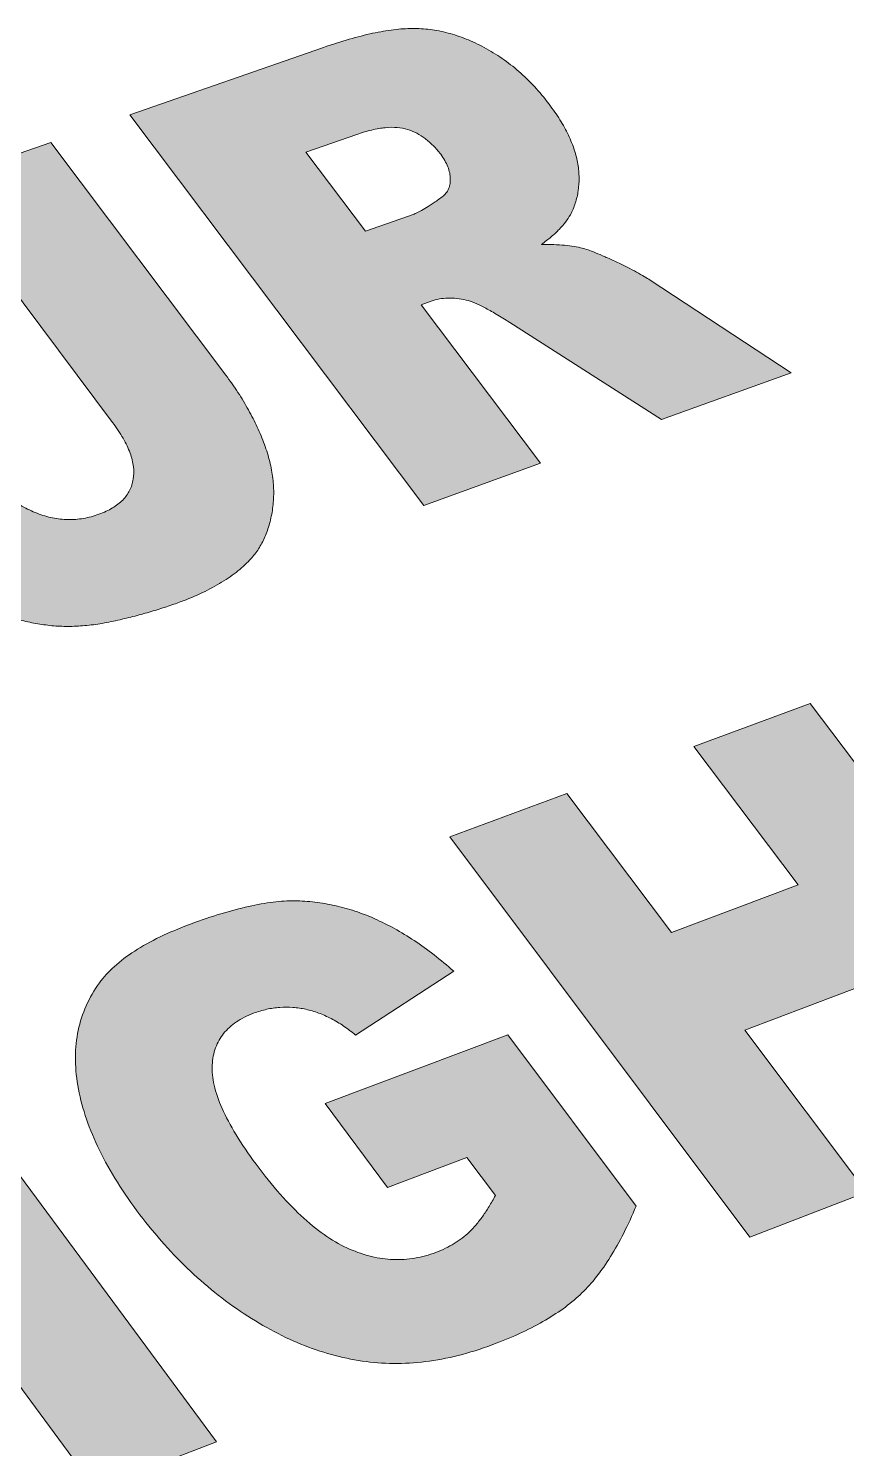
# Model space of a CAD drawing. Header units: millimetres. Extents: x 63.4 to 146.5, y -188.5 to -109.4.
# Drawn here: x 106.09 to 117.45, y -145.03 to -125.32 of the extents above; entities that cross this region are included whole.
import ezdxf

# ---------------------------------------------------------------- set-up
doc = ezdxf.new("R2010")
doc.units = ezdxf.units.MM
doc.header["$MEASUREMENT"] = 0
doc.layers.add('Ebene 1', color=7, linetype='Continuous', lineweight=0)

# ---------------------------------------------------------------- blocks, each defined once
blk = doc.blocks.new('Block_10')
at = {"layer": 'Ebene 1', "true_color": 0x3d3d3c, "transparency": 33554687}
h = blk.add_hatch(color=250, dxfattribs=at)
h.dxf.hatch_style = 2
edge = h.paths.add_edge_path()
edge.add_spline(control_points=[(110.186, -125.582), (110.186, -125.582), (107.499, -126.518), (107.499, -126.518), (107.499, -126.518), (111.578, -131.94), (111.578, -131.94), (111.578, -131.94), (113.199, -131.354), (113.199, -131.354), (113.199, -131.354), (111.539, -129.154), (111.539, -129.154), (111.539, -129.154), (111.68, -129.104), (111.68, -129.104), (111.717, -129.091), (111.755, -129.08), (111.794, -129.073), (111.832, -129.066), (111.872, -129.062), (111.913, -129.061), (111.953, -129.06), (111.995, -129.061), (112.037, -129.066), (112.079, -129.071), (112.123, -129.078), (112.167, -129.088), (112.201, -129.097), (112.239, -129.11), (112.281, -129.127), (112.323, -129.145), (112.369, -129.166), (112.42, -129.192), (112.47, -129.218), (112.524, -129.249), (112.583, -129.283), (112.642, -129.318), (112.705, -129.357), (112.772, -129.401), (112.772, -129.401), (114.877, -130.748), (114.877, -130.748), (114.877, -130.748), (116.677, -130.097), (116.677, -130.097), (116.677, -130.097), (114.721, -128.812), (114.721, -128.812), (114.697, -128.796), (114.669, -128.779), (114.638, -128.76), (114.606, -128.742), (114.57, -128.722), (114.531, -128.7), (114.491, -128.679), (114.448, -128.657), (114.401, -128.633), (114.354, -128.609), (114.303, -128.584), (114.248, -128.558), (114.192, -128.532), (114.141, -128.509), (114.093, -128.488), (114.046, -128.467), (114.003, -128.448), (113.963, -128.432), (113.924, -128.416), (113.889, -128.403), (113.858, -128.392), (113.827, -128.381), (113.8, -128.373), (113.777, -128.368), (113.743, -128.358), (113.705, -128.351), (113.665, -128.344), (113.624, -128.337), (113.58, -128.332), (113.533, -128.328), (113.486, -128.323), (113.436, -128.32), (113.382, -128.318), (113.329, -128.316), (113.272, -128.315), (113.212, -128.315), (113.26, -128.28), (113.305, -128.245), (113.346, -128.21), (113.387, -128.176), (113.424, -128.141), (113.457, -128.107), (113.491, -128.073), (113.521, -128.039), (113.546, -128.005), (113.572, -127.971), (113.594, -127.938), (113.612, -127.905), (113.639, -127.852), (113.663, -127.798), (113.681, -127.742), (113.699, -127.687), (113.713, -127.629), (113.721, -127.571), (113.73, -127.512), (113.734, -127.452), (113.733, -127.39), (113.732, -127.329), (113.726, -127.266), (113.716, -127.201), (113.705, -127.136), (113.689, -127.07), (113.667, -127.003), (113.645, -126.936), (113.617, -126.868), (113.584, -126.798), (113.551, -126.729), (113.512, -126.658), (113.467, -126.586), (113.423, -126.515), (113.372, -126.442), (113.316, -126.367), (113.251, -126.282), (113.184, -126.201), (113.114, -126.126), (113.044, -126.051), (112.972, -125.981), (112.897, -125.915), (112.822, -125.85), (112.744, -125.79), (112.664, -125.734), (112.584, -125.679), (112.502, -125.629), (112.417, -125.583), (112.333, -125.538), (112.249, -125.499), (112.165, -125.466), (112.081, -125.432), (111.998, -125.404), (111.915, -125.382), (111.832, -125.36), (111.749, -125.343), (111.667, -125.333), (111.584, -125.322), (111.502, -125.318), (111.42, -125.319), (111.338, -125.319), (111.251, -125.325), (111.159, -125.336), (111.067, -125.347), (110.969, -125.364), (110.867, -125.386), (110.764, -125.408), (110.656, -125.436), (110.542, -125.468), (110.429, -125.501), (110.31, -125.539), (110.186, -125.582)], knot_values=[0, 0, 0, 0, 1, 1, 1, 2, 2, 2, 3, 3, 3, 4, 4, 4, 5, 5, 5, 6, 6, 6, 7, 7, 7, 8, 8, 8, 9, 9, 9, 10, 10, 10, 11, 11, 11, 12, 12, 12, 13, 13, 13, 14, 14, 14, 15, 15, 15, 16, 16, 16, 17, 17, 17, 18, 18, 18, 19, 19, 19, 20, 20, 20, 21, 21, 21, 22, 22, 22, 23, 23, 23, 24, 24, 24, 25, 25, 25, 26, 26, 26, 27, 27, 27, 28, 28, 28, 29, 29, 29, 30, 30, 30, 31, 31, 31, 32, 32, 32, 33, 33, 33, 34, 34, 34, 35, 35, 35, 36, 36, 36, 37, 37, 37, 38, 38, 38, 39, 39, 39, 40, 40, 40, 41, 41, 41, 42, 42, 42, 43, 43, 43, 44, 44, 44, 45, 45, 45, 46, 46, 46, 47, 47, 47, 48, 48, 48, 49, 49, 49, 50, 50, 50, 51, 51, 51, 52, 52, 52, 52], degree=3, periodic=0)
edge.add_line((110.186, -125.582), (110.186, -125.582))
edge = h.paths.add_edge_path()
edge.add_spline(control_points=[(110.768, -128.133), (110.768, -128.133), (109.942, -127.037), (109.942, -127.037), (109.942, -127.037), (110.647, -126.789), (110.647, -126.789), (110.72, -126.764), (110.79, -126.743), (110.856, -126.728), (110.922, -126.712), (110.984, -126.701), (111.043, -126.696), (111.102, -126.69), (111.157, -126.689), (111.209, -126.693), (111.26, -126.697), (111.308, -126.706), (111.352, -126.72), (111.396, -126.734), (111.438, -126.751), (111.479, -126.773), (111.521, -126.794), (111.56, -126.819), (111.598, -126.848), (111.636, -126.876), (111.673, -126.909), (111.709, -126.945), (111.744, -126.981), (111.779, -127.021), (111.812, -127.064), (111.833, -127.093), (111.853, -127.122), (111.869, -127.151), (111.886, -127.18), (111.9, -127.208), (111.911, -127.237), (111.922, -127.266), (111.931, -127.295), (111.937, -127.323), (111.942, -127.352), (111.945, -127.381), (111.945, -127.409), (111.946, -127.438), (111.944, -127.464), (111.939, -127.489), (111.934, -127.514), (111.926, -127.538), (111.915, -127.559), (111.904, -127.581), (111.89, -127.601), (111.874, -127.619), (111.857, -127.638), (111.837, -127.654), (111.815, -127.669), (111.772, -127.701), (111.731, -127.729), (111.694, -127.754), (111.657, -127.779), (111.623, -127.8), (111.592, -127.819), (111.561, -127.837), (111.533, -127.853), (111.508, -127.865), (111.484, -127.878), (111.462, -127.887), (111.444, -127.894), (111.444, -127.894), (110.768, -128.133), (110.768, -128.133)], knot_values=[0, 0, 0, 0, 1, 1, 1, 2, 2, 2, 3, 3, 3, 4, 4, 4, 5, 5, 5, 6, 6, 6, 7, 7, 7, 8, 8, 8, 9, 9, 9, 10, 10, 10, 11, 11, 11, 12, 12, 12, 13, 13, 13, 14, 14, 14, 15, 15, 15, 16, 16, 16, 17, 17, 17, 18, 18, 18, 19, 19, 19, 20, 20, 20, 21, 21, 21, 22, 22, 22, 23, 23, 23, 23], degree=3, periodic=0)
edge.add_line((110.768, -128.133), (110.768, -128.133))
h = blk.add_hatch(color=250, dxfattribs=at)
h.dxf.hatch_style = 2
edge = h.paths.add_edge_path()
edge.add_spline(control_points=[(106.403, -126.9), (106.403, -126.9), (104.773, -127.468), (104.773, -127.468), (104.773, -127.468), (107.259, -130.787), (107.259, -130.787), (107.315, -130.863), (107.364, -130.936), (107.404, -131.007), (107.445, -131.078), (107.477, -131.146), (107.501, -131.212), (107.524, -131.277), (107.54, -131.34), (107.548, -131.401), (107.555, -131.461), (107.554, -131.519), (107.545, -131.574), (107.536, -131.63), (107.519, -131.682), (107.495, -131.73), (107.47, -131.779), (107.438, -131.823), (107.399, -131.864), (107.359, -131.904), (107.311, -131.941), (107.256, -131.974), (107.201, -132.007), (107.139, -132.036), (107.068, -132.061), (106.997, -132.087), (106.925, -132.106), (106.854, -132.118), (106.782, -132.131), (106.711, -132.136), (106.639, -132.135), (106.568, -132.134), (106.497, -132.126), (106.425, -132.112), (106.354, -132.097), (106.283, -132.076), (106.211, -132.048), (106.139, -132.02), (106.069, -131.986), (106.001, -131.947), (105.933, -131.907), (105.867, -131.862), (105.803, -131.811), (105.74, -131.759), (105.678, -131.702), (105.618, -131.639), (105.558, -131.577), (105.501, -131.508), (105.445, -131.433), (105.445, -131.433), (102.958, -128.101), (102.958, -128.101), (102.958, -128.101), (101.306, -128.676), (101.306, -128.676), (101.306, -128.676), (103.738, -131.943), (103.738, -131.943), (103.788, -132.011), (103.844, -132.079), (103.904, -132.15), (103.965, -132.22), (104.03, -132.291), (104.101, -132.364), (104.172, -132.437), (104.248, -132.511), (104.328, -132.587), (104.409, -132.663), (104.495, -132.741), (104.586, -132.82), (104.642, -132.868), (104.702, -132.915), (104.764, -132.96), (104.827, -133.005), (104.893, -133.049), (104.962, -133.091), (105.03, -133.134), (105.102, -133.175), (105.177, -133.214), (105.253, -133.254), (105.331, -133.292), (105.412, -133.328), (105.493, -133.364), (105.573, -133.397), (105.652, -133.426), (105.731, -133.455), (105.808, -133.481), (105.885, -133.504), (105.961, -133.526), (106.037, -133.546), (106.111, -133.561), (106.185, -133.577), (106.259, -133.589), (106.331, -133.598), (106.404, -133.608), (106.478, -133.614), (106.553, -133.616), (106.629, -133.619), (106.705, -133.618), (106.784, -133.613), (106.862, -133.609), (106.941, -133.601), (107.022, -133.59), (107.103, -133.578), (107.185, -133.563), (107.269, -133.545), (107.352, -133.527), (107.433, -133.508), (107.511, -133.488), (107.59, -133.469), (107.666, -133.448), (107.74, -133.427), (107.814, -133.406), (107.886, -133.385), (107.955, -133.362), (108.024, -133.34), (108.091, -133.317), (108.156, -133.294), (108.267, -133.254), (108.371, -133.211), (108.469, -133.166), (108.567, -133.121), (108.657, -133.074), (108.741, -133.024), (108.825, -132.975), (108.902, -132.922), (108.972, -132.868), (109.042, -132.813), (109.105, -132.757), (109.16, -132.697), (109.201, -132.655), (109.239, -132.609), (109.273, -132.559), (109.306, -132.509), (109.336, -132.455), (109.363, -132.398), (109.389, -132.34), (109.411, -132.279), (109.43, -132.214), (109.449, -132.149), (109.464, -132.08), (109.476, -132.008), (109.487, -131.936), (109.493, -131.862), (109.495, -131.788), (109.496, -131.714), (109.492, -131.639), (109.483, -131.563), (109.474, -131.487), (109.46, -131.409), (109.44, -131.331), (109.421, -131.253), (109.396, -131.173), (109.366, -131.092), (109.337, -131.012), (109.303, -130.932), (109.266, -130.852), (109.229, -130.772), (109.188, -130.692), (109.144, -130.612), (109.099, -130.532), (109.051, -130.451), (108.998, -130.371), (108.946, -130.291), (108.889, -130.21), (108.829, -130.13), (108.829, -130.13), (106.403, -126.9), (106.403, -126.9)], knot_values=[0, 0, 0, 0, 1, 1, 1, 2, 2, 2, 3, 3, 3, 4, 4, 4, 5, 5, 5, 6, 6, 6, 7, 7, 7, 8, 8, 8, 9, 9, 9, 10, 10, 10, 11, 11, 11, 12, 12, 12, 13, 13, 13, 14, 14, 14, 15, 15, 15, 16, 16, 16, 17, 17, 17, 18, 18, 18, 19, 19, 19, 20, 20, 20, 21, 21, 21, 22, 22, 22, 23, 23, 23, 24, 24, 24, 25, 25, 25, 26, 26, 26, 27, 27, 27, 28, 28, 28, 29, 29, 29, 30, 30, 30, 31, 31, 31, 32, 32, 32, 33, 33, 33, 34, 34, 34, 35, 35, 35, 36, 36, 36, 37, 37, 37, 38, 38, 38, 39, 39, 39, 40, 40, 40, 41, 41, 41, 42, 42, 42, 43, 43, 43, 44, 44, 44, 45, 45, 45, 46, 46, 46, 47, 47, 47, 48, 48, 48, 49, 49, 49, 50, 50, 50, 51, 51, 51, 52, 52, 52, 53, 53, 53, 54, 54, 54, 55, 55, 55, 56, 56, 56, 57, 57, 57, 58, 58, 58, 58], degree=3, periodic=0)
edge.add_line((106.403, -126.9), (106.403, -126.9))
h = blk.add_hatch(color=250, dxfattribs=at)
h.dxf.hatch_style = 2
h.paths.add_polyline_path([(116.94, -134.687), (115.328, -135.284), (116.776, -137.206), (115.015, -137.867), (113.565, -135.937), (111.94, -136.539), (116.103, -142.095), (117.724, -141.472), (116.034, -139.223), (117.794, -138.557), (119.483, -140.797), (121.091, -140.179), (116.94, -134.687)])
h = blk.add_hatch(color=250, dxfattribs=at)
h.dxf.hatch_style = 2
edge = h.paths.add_edge_path()
edge.add_spline(control_points=[(108.341, -137.749), (108.188, -137.806), (108.047, -137.865), (107.917, -137.928), (107.788, -137.99), (107.67, -138.055), (107.565, -138.123), (107.459, -138.191), (107.366, -138.262), (107.284, -138.336), (107.203, -138.409), (107.133, -138.486), (107.075, -138.565), (107.002, -138.667), (106.941, -138.772), (106.892, -138.882), (106.843, -138.992), (106.806, -139.107), (106.781, -139.225), (106.756, -139.344), (106.743, -139.467), (106.742, -139.594), (106.741, -139.722), (106.752, -139.854), (106.776, -139.991), (106.799, -140.127), (106.834, -140.265), (106.879, -140.405), (106.925, -140.546), (106.982, -140.688), (107.051, -140.833), (107.119, -140.978), (107.199, -141.125), (107.29, -141.274), (107.381, -141.423), (107.483, -141.574), (107.597, -141.728), (107.706, -141.874), (107.818, -142.014), (107.934, -142.146), (108.05, -142.279), (108.169, -142.405), (108.293, -142.524), (108.417, -142.643), (108.545, -142.755), (108.676, -142.861), (108.808, -142.966), (108.944, -143.065), (109.083, -143.157), (109.222, -143.249), (109.362, -143.332), (109.502, -143.406), (109.642, -143.48), (109.783, -143.545), (109.924, -143.6), (110.065, -143.655), (110.207, -143.701), (110.349, -143.738), (110.491, -143.775), (110.633, -143.803), (110.776, -143.821), (110.92, -143.84), (111.065, -143.849), (111.211, -143.848), (111.358, -143.847), (111.507, -143.836), (111.657, -143.815), (111.808, -143.794), (111.96, -143.762), (112.115, -143.721), (112.269, -143.68), (112.426, -143.629), (112.584, -143.568), (112.713, -143.519), (112.834, -143.467), (112.948, -143.413), (113.062, -143.359), (113.168, -143.303), (113.267, -143.245), (113.366, -143.187), (113.458, -143.127), (113.543, -143.064), (113.627, -143.001), (113.704, -142.936), (113.773, -142.869), (113.843, -142.801), (113.911, -142.726), (113.977, -142.642), (114.043, -142.558), (114.107, -142.466), (114.17, -142.365), (114.232, -142.265), (114.293, -142.156), (114.352, -142.039), (114.412, -141.922), (114.469, -141.797), (114.525, -141.663), (114.525, -141.663), (112.746, -139.285), (112.746, -139.285), (112.746, -139.285), (110.207, -140.24), (110.207, -140.24), (110.207, -140.24), (111.075, -141.405), (111.075, -141.405), (111.075, -141.405), (112.177, -140.988), (112.177, -140.988), (112.177, -140.988), (112.571, -141.516), (112.571, -141.516), (112.542, -141.57), (112.513, -141.621), (112.484, -141.669), (112.455, -141.717), (112.425, -141.762), (112.395, -141.804), (112.365, -141.846), (112.334, -141.885), (112.304, -141.922), (112.273, -141.958), (112.242, -141.992), (112.211, -142.022), (112.18, -142.052), (112.147, -142.08), (112.111, -142.107), (112.076, -142.134), (112.039, -142.159), (112, -142.182), (111.961, -142.206), (111.921, -142.228), (111.878, -142.249), (111.835, -142.269), (111.791, -142.288), (111.745, -142.306), (111.649, -142.342), (111.551, -142.369), (111.453, -142.386), (111.354, -142.403), (111.255, -142.409), (111.155, -142.405), (111.055, -142.402), (110.954, -142.388), (110.853, -142.363), (110.751, -142.339), (110.649, -142.304), (110.546, -142.259), (110.443, -142.215), (110.339, -142.158), (110.233, -142.086), (110.128, -142.015), (110.021, -141.93), (109.913, -141.832), (109.805, -141.734), (109.695, -141.622), (109.585, -141.497), (109.474, -141.372), (109.363, -141.233), (109.25, -141.082), (109.144, -140.939), (109.051, -140.802), (108.972, -140.673), (108.894, -140.545), (108.829, -140.423), (108.778, -140.308), (108.728, -140.194), (108.691, -140.086), (108.668, -139.986), (108.645, -139.886), (108.636, -139.793), (108.641, -139.706), (108.646, -139.62), (108.662, -139.541), (108.688, -139.467), (108.715, -139.394), (108.752, -139.328), (108.8, -139.268), (108.848, -139.208), (108.906, -139.154), (108.976, -139.107), (109.045, -139.061), (109.125, -139.02), (109.216, -138.986), (109.276, -138.964), (109.337, -138.946), (109.397, -138.932), (109.458, -138.919), (109.518, -138.91), (109.579, -138.906), (109.64, -138.901), (109.7, -138.902), (109.761, -138.906), (109.821, -138.91), (109.881, -138.919), (109.941, -138.932), (110.001, -138.946), (110.06, -138.963), (110.118, -138.984), (110.177, -139.006), (110.235, -139.032), (110.292, -139.062), (110.35, -139.091), (110.407, -139.125), (110.464, -139.164), (110.52, -139.202), (110.576, -139.244), (110.632, -139.29), (110.632, -139.29), (111.994, -138.403), (111.994, -138.403), (111.903, -138.322), (111.811, -138.247), (111.72, -138.176), (111.628, -138.105), (111.537, -138.04), (111.446, -137.979), (111.354, -137.919), (111.263, -137.863), (111.171, -137.812), (111.08, -137.762), (110.988, -137.716), (110.896, -137.675), (110.805, -137.635), (110.713, -137.599), (110.621, -137.569), (110.529, -137.538), (110.437, -137.513), (110.345, -137.492), (110.252, -137.471), (110.159, -137.456), (110.066, -137.444), (109.973, -137.433), (109.88, -137.427), (109.786, -137.426), (109.693, -137.425), (109.592, -137.432), (109.485, -137.445), (109.378, -137.458), (109.264, -137.478), (109.144, -137.505), (109.023, -137.532), (108.896, -137.566), (108.762, -137.606), (108.629, -137.647), (108.488, -137.695), (108.341, -137.749)], knot_values=[0, 0, 0, 0, 1, 1, 1, 2, 2, 2, 3, 3, 3, 4, 4, 4, 5, 5, 5, 6, 6, 6, 7, 7, 7, 8, 8, 8, 9, 9, 9, 10, 10, 10, 11, 11, 11, 12, 12, 12, 13, 13, 13, 14, 14, 14, 15, 15, 15, 16, 16, 16, 17, 17, 17, 18, 18, 18, 19, 19, 19, 20, 20, 20, 21, 21, 21, 22, 22, 22, 23, 23, 23, 24, 24, 24, 25, 25, 25, 26, 26, 26, 27, 27, 27, 28, 28, 28, 29, 29, 29, 30, 30, 30, 31, 31, 31, 32, 32, 32, 33, 33, 33, 34, 34, 34, 35, 35, 35, 36, 36, 36, 37, 37, 37, 38, 38, 38, 39, 39, 39, 40, 40, 40, 41, 41, 41, 42, 42, 42, 43, 43, 43, 44, 44, 44, 45, 45, 45, 46, 46, 46, 47, 47, 47, 48, 48, 48, 49, 49, 49, 50, 50, 50, 51, 51, 51, 52, 52, 52, 53, 53, 53, 54, 54, 54, 55, 55, 55, 56, 56, 56, 57, 57, 57, 58, 58, 58, 59, 59, 59, 60, 60, 60, 61, 61, 61, 62, 62, 62, 63, 63, 63, 64, 64, 64, 65, 65, 65, 66, 66, 66, 67, 67, 67, 68, 68, 68, 69, 69, 69, 70, 70, 70, 71, 71, 71, 72, 72, 72, 73, 73, 73, 74, 74, 74, 75, 75, 75, 76, 76, 76, 77, 77, 77, 78, 78, 78, 79, 79, 79, 80, 80, 80, 81, 81, 81, 82, 82, 82, 82], degree=3, periodic=0)
edge.add_line((108.341, -137.749), (108.341, -137.749))
h = blk.add_hatch(color=250, dxfattribs=at)
h.dxf.hatch_style = 2
h.paths.add_polyline_path([(104.523, -139.286), (102.836, -139.911), (107.018, -145.584), (108.702, -144.937), (104.523, -139.286)])
at = {"layer": 'Ebene 1'}
for points in [[(116.94, -134.687), (115.328, -135.284), (116.776, -137.206), (115.015, -137.867), (113.565, -135.937), (111.94, -136.539), (116.103, -142.095), (117.724, -141.472), (116.034, -139.223), (117.794, -138.557), (119.483, -140.797), (121.091, -140.179), (116.94, -134.687)], [(104.523, -139.286), (102.836, -139.911), (107.018, -145.584), (108.702, -144.937), (104.523, -139.286)]]:
    blk.add_lwpolyline(points, dxfattribs=at)
for points, knots in [([(110.186, -125.582), (110.186, -125.582), (107.499, -126.518), (107.499, -126.518), (107.499, -126.518), (111.578, -131.94), (111.578, -131.94), (111.578, -131.94), (113.199, -131.354), (113.199, -131.354), (113.199, -131.354), (111.539, -129.154), (111.539, -129.154), (111.539, -129.154), (111.68, -129.104), (111.68, -129.104), (111.717, -129.091), (111.755, -129.08), (111.794, -129.073), (111.832, -129.066), (111.872, -129.062), (111.913, -129.061), (111.953, -129.06), (111.995, -129.061), (112.037, -129.066), (112.079, -129.071), (112.123, -129.078), (112.167, -129.088), (112.201, -129.097), (112.239, -129.11), (112.281, -129.127), (112.323, -129.145), (112.369, -129.166), (112.42, -129.192), (112.47, -129.218), (112.524, -129.249), (112.583, -129.283), (112.642, -129.318), (112.705, -129.357), (112.772, -129.401), (112.772, -129.401), (114.877, -130.748), (114.877, -130.748), (114.877, -130.748), (116.677, -130.097), (116.677, -130.097), (116.677, -130.097), (114.721, -128.812), (114.721, -128.812), (114.697, -128.796), (114.669, -128.779), (114.638, -128.76), (114.606, -128.742), (114.57, -128.722), (114.531, -128.7), (114.491, -128.679), (114.448, -128.657), (114.401, -128.633), (114.354, -128.609), (114.303, -128.584), (114.248, -128.558), (114.192, -128.532), (114.141, -128.509), (114.093, -128.488), (114.046, -128.467), (114.003, -128.448), (113.963, -128.432), (113.924, -128.416), (113.889, -128.403), (113.858, -128.392), (113.827, -128.381), (113.8, -128.373), (113.777, -128.368), (113.743, -128.358), (113.705, -128.351), (113.665, -128.344), (113.624, -128.337), (113.58, -128.332), (113.533, -128.328), (113.486, -128.323), (113.436, -128.32), (113.382, -128.318), (113.329, -128.316), (113.272, -128.315), (113.212, -128.315), (113.26, -128.28), (113.305, -128.245), (113.346, -128.21), (113.387, -128.176), (113.424, -128.141), (113.457, -128.107), (113.491, -128.073), (113.521, -128.039), (113.546, -128.005), (113.572, -127.971), (113.594, -127.938), (113.612, -127.905), (113.639, -127.852), (113.663, -127.798), (113.681, -127.742), (113.699, -127.687), (113.713, -127.629), (113.721, -127.571), (113.73, -127.512), (113.734, -127.452), (113.733, -127.39), (113.732, -127.329), (113.726, -127.266), (113.716, -127.201), (113.705, -127.136), (113.689, -127.07), (113.667, -127.003), (113.645, -126.936), (113.617, -126.868), (113.584, -126.798), (113.551, -126.729), (113.512, -126.658), (113.467, -126.586), (113.423, -126.515), (113.372, -126.442), (113.316, -126.367), (113.251, -126.282), (113.184, -126.201), (113.114, -126.126), (113.044, -126.051), (112.972, -125.981), (112.897, -125.915), (112.822, -125.85), (112.744, -125.79), (112.664, -125.734), (112.584, -125.679), (112.502, -125.629), (112.417, -125.583), (112.333, -125.538), (112.249, -125.499), (112.165, -125.466), (112.081, -125.432), (111.998, -125.404), (111.915, -125.382), (111.832, -125.36), (111.749, -125.343), (111.667, -125.333), (111.584, -125.322), (111.502, -125.318), (111.42, -125.319), (111.338, -125.319), (111.251, -125.325), (111.159, -125.336), (111.067, -125.347), (110.969, -125.364), (110.867, -125.386), (110.764, -125.408), (110.656, -125.436), (110.542, -125.468), (110.429, -125.501), (110.31, -125.539), (110.186, -125.582)], [0, 0, 0, 0, 1, 1, 1, 2, 2, 2, 3, 3, 3, 4, 4, 4, 5, 5, 5, 6, 6, 6, 7, 7, 7, 8, 8, 8, 9, 9, 9, 10, 10, 10, 11, 11, 11, 12, 12, 12, 13, 13, 13, 14, 14, 14, 15, 15, 15, 16, 16, 16, 17, 17, 17, 18, 18, 18, 19, 19, 19, 20, 20, 20, 21, 21, 21, 22, 22, 22, 23, 23, 23, 24, 24, 24, 25, 25, 25, 26, 26, 26, 27, 27, 27, 28, 28, 28, 29, 29, 29, 30, 30, 30, 31, 31, 31, 32, 32, 32, 33, 33, 33, 34, 34, 34, 35, 35, 35, 36, 36, 36, 37, 37, 37, 38, 38, 38, 39, 39, 39, 40, 40, 40, 41, 41, 41, 42, 42, 42, 43, 43, 43, 44, 44, 44, 45, 45, 45, 46, 46, 46, 47, 47, 47, 48, 48, 48, 49, 49, 49, 50, 50, 50, 51, 51, 51, 52, 52, 52, 52]), ([(110.768, -128.133), (110.768, -128.133), (109.942, -127.037), (109.942, -127.037), (109.942, -127.037), (110.647, -126.789), (110.647, -126.789), (110.72, -126.764), (110.79, -126.743), (110.856, -126.728), (110.922, -126.712), (110.984, -126.701), (111.043, -126.696), (111.102, -126.69), (111.157, -126.689), (111.209, -126.693), (111.26, -126.697), (111.308, -126.706), (111.352, -126.72), (111.396, -126.734), (111.438, -126.751), (111.479, -126.773), (111.521, -126.794), (111.56, -126.819), (111.598, -126.848), (111.636, -126.876), (111.673, -126.909), (111.709, -126.945), (111.744, -126.981), (111.779, -127.021), (111.812, -127.064), (111.833, -127.093), (111.853, -127.122), (111.869, -127.151), (111.886, -127.18), (111.9, -127.208), (111.911, -127.237), (111.922, -127.266), (111.931, -127.295), (111.937, -127.323), (111.942, -127.352), (111.945, -127.381), (111.945, -127.409), (111.946, -127.438), (111.944, -127.464), (111.939, -127.489), (111.934, -127.514), (111.926, -127.538), (111.915, -127.559), (111.904, -127.581), (111.89, -127.601), (111.874, -127.619), (111.857, -127.638), (111.837, -127.654), (111.815, -127.669), (111.772, -127.701), (111.731, -127.729), (111.694, -127.754), (111.657, -127.779), (111.623, -127.8), (111.592, -127.819), (111.561, -127.837), (111.533, -127.853), (111.508, -127.865), (111.484, -127.878), (111.462, -127.887), (111.444, -127.894), (111.444, -127.894), (110.768, -128.133), (110.768, -128.133)], [0, 0, 0, 0, 1, 1, 1, 2, 2, 2, 3, 3, 3, 4, 4, 4, 5, 5, 5, 6, 6, 6, 7, 7, 7, 8, 8, 8, 9, 9, 9, 10, 10, 10, 11, 11, 11, 12, 12, 12, 13, 13, 13, 14, 14, 14, 15, 15, 15, 16, 16, 16, 17, 17, 17, 18, 18, 18, 19, 19, 19, 20, 20, 20, 21, 21, 21, 22, 22, 22, 23, 23, 23, 23]), ([(106.403, -126.9), (106.403, -126.9), (104.773, -127.468), (104.773, -127.468), (104.773, -127.468), (107.259, -130.787), (107.259, -130.787), (107.315, -130.863), (107.364, -130.936), (107.404, -131.007), (107.445, -131.078), (107.477, -131.146), (107.501, -131.212), (107.524, -131.277), (107.54, -131.34), (107.548, -131.401), (107.555, -131.461), (107.554, -131.519), (107.545, -131.574), (107.536, -131.63), (107.519, -131.682), (107.495, -131.73), (107.47, -131.779), (107.438, -131.823), (107.399, -131.864), (107.359, -131.904), (107.311, -131.941), (107.256, -131.974), (107.201, -132.007), (107.139, -132.036), (107.068, -132.061), (106.997, -132.087), (106.925, -132.106), (106.854, -132.118), (106.782, -132.131), (106.711, -132.136), (106.639, -132.135), (106.568, -132.134), (106.497, -132.126), (106.425, -132.112), (106.354, -132.097), (106.283, -132.076), (106.211, -132.048), (106.139, -132.02), (106.069, -131.986), (106.001, -131.947), (105.933, -131.907), (105.867, -131.862), (105.803, -131.811), (105.74, -131.759), (105.678, -131.702), (105.618, -131.639), (105.558, -131.577), (105.501, -131.508), (105.445, -131.433), (105.445, -131.433), (102.958, -128.101), (102.958, -128.101), (102.958, -128.101), (101.306, -128.676), (101.306, -128.676), (101.306, -128.676), (103.738, -131.943), (103.738, -131.943), (103.788, -132.011), (103.844, -132.079), (103.904, -132.15), (103.965, -132.22), (104.03, -132.291), (104.101, -132.364), (104.172, -132.437), (104.248, -132.511), (104.328, -132.587), (104.409, -132.663), (104.495, -132.741), (104.586, -132.82), (104.642, -132.868), (104.702, -132.915), (104.764, -132.96), (104.827, -133.005), (104.893, -133.049), (104.962, -133.091), (105.03, -133.134), (105.102, -133.175), (105.177, -133.214), (105.253, -133.254), (105.331, -133.292), (105.412, -133.328), (105.493, -133.364), (105.573, -133.397), (105.652, -133.426), (105.731, -133.455), (105.808, -133.481), (105.885, -133.504), (105.961, -133.526), (106.037, -133.546), (106.111, -133.561), (106.185, -133.577), (106.259, -133.589), (106.331, -133.598), (106.404, -133.608), (106.478, -133.614), (106.553, -133.616), (106.629, -133.619), (106.705, -133.618), (106.784, -133.613), (106.862, -133.609), (106.941, -133.601), (107.022, -133.59), (107.103, -133.578), (107.185, -133.563), (107.269, -133.545), (107.352, -133.527), (107.433, -133.508), (107.511, -133.488), (107.59, -133.469), (107.666, -133.448), (107.74, -133.427), (107.814, -133.406), (107.886, -133.385), (107.955, -133.362), (108.024, -133.34), (108.091, -133.317), (108.156, -133.294), (108.267, -133.254), (108.371, -133.211), (108.469, -133.166), (108.567, -133.121), (108.657, -133.074), (108.741, -133.024), (108.825, -132.975), (108.902, -132.922), (108.972, -132.868), (109.042, -132.813), (109.105, -132.757), (109.16, -132.697), (109.201, -132.655), (109.239, -132.609), (109.273, -132.559), (109.306, -132.509), (109.336, -132.455), (109.363, -132.398), (109.389, -132.34), (109.411, -132.279), (109.43, -132.214), (109.449, -132.149), (109.464, -132.08), (109.476, -132.008), (109.487, -131.936), (109.493, -131.862), (109.495, -131.788), (109.496, -131.714), (109.492, -131.639), (109.483, -131.563), (109.474, -131.487), (109.46, -131.409), (109.44, -131.331), (109.421, -131.253), (109.396, -131.173), (109.366, -131.092), (109.337, -131.012), (109.303, -130.932), (109.266, -130.852), (109.229, -130.772), (109.188, -130.692), (109.144, -130.612), (109.099, -130.532), (109.051, -130.451), (108.998, -130.371), (108.946, -130.291), (108.889, -130.21), (108.829, -130.13), (108.829, -130.13), (106.403, -126.9), (106.403, -126.9)], [0, 0, 0, 0, 1, 1, 1, 2, 2, 2, 3, 3, 3, 4, 4, 4, 5, 5, 5, 6, 6, 6, 7, 7, 7, 8, 8, 8, 9, 9, 9, 10, 10, 10, 11, 11, 11, 12, 12, 12, 13, 13, 13, 14, 14, 14, 15, 15, 15, 16, 16, 16, 17, 17, 17, 18, 18, 18, 19, 19, 19, 20, 20, 20, 21, 21, 21, 22, 22, 22, 23, 23, 23, 24, 24, 24, 25, 25, 25, 26, 26, 26, 27, 27, 27, 28, 28, 28, 29, 29, 29, 30, 30, 30, 31, 31, 31, 32, 32, 32, 33, 33, 33, 34, 34, 34, 35, 35, 35, 36, 36, 36, 37, 37, 37, 38, 38, 38, 39, 39, 39, 40, 40, 40, 41, 41, 41, 42, 42, 42, 43, 43, 43, 44, 44, 44, 45, 45, 45, 46, 46, 46, 47, 47, 47, 48, 48, 48, 49, 49, 49, 50, 50, 50, 51, 51, 51, 52, 52, 52, 53, 53, 53, 54, 54, 54, 55, 55, 55, 56, 56, 56, 57, 57, 57, 58, 58, 58, 58]), ([(108.341, -137.749), (108.188, -137.806), (108.047, -137.865), (107.917, -137.928), (107.788, -137.99), (107.67, -138.055), (107.565, -138.123), (107.459, -138.191), (107.366, -138.262), (107.284, -138.336), (107.203, -138.409), (107.133, -138.486), (107.075, -138.565), (107.002, -138.667), (106.941, -138.772), (106.892, -138.882), (106.843, -138.992), (106.806, -139.107), (106.781, -139.225), (106.756, -139.344), (106.743, -139.467), (106.742, -139.594), (106.741, -139.722), (106.752, -139.854), (106.776, -139.991), (106.799, -140.127), (106.834, -140.265), (106.879, -140.405), (106.925, -140.546), (106.982, -140.688), (107.051, -140.833), (107.119, -140.978), (107.199, -141.125), (107.29, -141.274), (107.381, -141.423), (107.483, -141.574), (107.597, -141.728), (107.706, -141.874), (107.818, -142.014), (107.934, -142.146), (108.05, -142.279), (108.169, -142.405), (108.293, -142.524), (108.417, -142.643), (108.545, -142.755), (108.676, -142.861), (108.808, -142.966), (108.944, -143.065), (109.083, -143.157), (109.222, -143.249), (109.362, -143.332), (109.502, -143.406), (109.642, -143.48), (109.783, -143.545), (109.924, -143.6), (110.065, -143.655), (110.207, -143.701), (110.349, -143.738), (110.491, -143.775), (110.633, -143.803), (110.776, -143.821), (110.92, -143.84), (111.065, -143.849), (111.211, -143.848), (111.358, -143.847), (111.507, -143.836), (111.657, -143.815), (111.808, -143.794), (111.96, -143.762), (112.115, -143.721), (112.269, -143.68), (112.426, -143.629), (112.584, -143.568), (112.713, -143.519), (112.834, -143.467), (112.948, -143.413), (113.062, -143.359), (113.168, -143.303), (113.267, -143.245), (113.366, -143.187), (113.458, -143.127), (113.543, -143.064), (113.627, -143.001), (113.704, -142.936), (113.773, -142.869), (113.843, -142.801), (113.911, -142.726), (113.977, -142.642), (114.043, -142.558), (114.107, -142.466), (114.17, -142.365), (114.232, -142.265), (114.293, -142.156), (114.352, -142.039), (114.412, -141.922), (114.469, -141.797), (114.525, -141.663), (114.525, -141.663), (112.746, -139.285), (112.746, -139.285), (112.746, -139.285), (110.207, -140.24), (110.207, -140.24), (110.207, -140.24), (111.075, -141.405), (111.075, -141.405), (111.075, -141.405), (112.177, -140.988), (112.177, -140.988), (112.177, -140.988), (112.571, -141.516), (112.571, -141.516), (112.542, -141.57), (112.513, -141.621), (112.484, -141.669), (112.455, -141.717), (112.425, -141.762), (112.395, -141.804), (112.365, -141.846), (112.334, -141.885), (112.304, -141.922), (112.273, -141.958), (112.242, -141.992), (112.211, -142.022), (112.18, -142.052), (112.147, -142.08), (112.111, -142.107), (112.076, -142.134), (112.039, -142.159), (112, -142.182), (111.961, -142.206), (111.921, -142.228), (111.878, -142.249), (111.835, -142.269), (111.791, -142.288), (111.745, -142.306), (111.649, -142.342), (111.551, -142.369), (111.453, -142.386), (111.354, -142.403), (111.255, -142.409), (111.155, -142.405), (111.055, -142.402), (110.954, -142.388), (110.853, -142.363), (110.751, -142.339), (110.649, -142.304), (110.546, -142.259), (110.443, -142.215), (110.339, -142.158), (110.233, -142.086), (110.128, -142.015), (110.021, -141.93), (109.913, -141.832), (109.805, -141.734), (109.695, -141.622), (109.585, -141.497), (109.474, -141.372), (109.363, -141.233), (109.25, -141.082), (109.144, -140.939), (109.051, -140.802), (108.972, -140.673), (108.894, -140.545), (108.829, -140.423), (108.778, -140.308), (108.728, -140.194), (108.691, -140.086), (108.668, -139.986), (108.645, -139.886), (108.636, -139.793), (108.641, -139.706), (108.646, -139.62), (108.662, -139.541), (108.688, -139.467), (108.715, -139.394), (108.752, -139.328), (108.8, -139.268), (108.848, -139.208), (108.906, -139.154), (108.976, -139.107), (109.045, -139.061), (109.125, -139.02), (109.216, -138.986), (109.276, -138.964), (109.337, -138.946), (109.397, -138.932), (109.458, -138.919), (109.518, -138.91), (109.579, -138.906), (109.64, -138.901), (109.7, -138.902), (109.761, -138.906), (109.821, -138.91), (109.881, -138.919), (109.941, -138.932), (110.001, -138.946), (110.06, -138.963), (110.118, -138.984), (110.177, -139.006), (110.235, -139.032), (110.292, -139.062), (110.35, -139.091), (110.407, -139.125), (110.464, -139.164), (110.52, -139.202), (110.576, -139.244), (110.632, -139.29), (110.632, -139.29), (111.994, -138.403), (111.994, -138.403), (111.903, -138.322), (111.811, -138.247), (111.72, -138.176), (111.628, -138.105), (111.537, -138.04), (111.446, -137.979), (111.354, -137.919), (111.263, -137.863), (111.171, -137.812), (111.08, -137.762), (110.988, -137.716), (110.896, -137.675), (110.805, -137.635), (110.713, -137.599), (110.621, -137.569), (110.529, -137.538), (110.437, -137.513), (110.345, -137.492), (110.252, -137.471), (110.159, -137.456), (110.066, -137.444), (109.973, -137.433), (109.88, -137.427), (109.786, -137.426), (109.693, -137.425), (109.592, -137.432), (109.485, -137.445), (109.378, -137.458), (109.264, -137.478), (109.144, -137.505), (109.023, -137.532), (108.896, -137.566), (108.762, -137.606), (108.629, -137.647), (108.488, -137.695), (108.341, -137.749)], [0, 0, 0, 0, 1, 1, 1, 2, 2, 2, 3, 3, 3, 4, 4, 4, 5, 5, 5, 6, 6, 6, 7, 7, 7, 8, 8, 8, 9, 9, 9, 10, 10, 10, 11, 11, 11, 12, 12, 12, 13, 13, 13, 14, 14, 14, 15, 15, 15, 16, 16, 16, 17, 17, 17, 18, 18, 18, 19, 19, 19, 20, 20, 20, 21, 21, 21, 22, 22, 22, 23, 23, 23, 24, 24, 24, 25, 25, 25, 26, 26, 26, 27, 27, 27, 28, 28, 28, 29, 29, 29, 30, 30, 30, 31, 31, 31, 32, 32, 32, 33, 33, 33, 34, 34, 34, 35, 35, 35, 36, 36, 36, 37, 37, 37, 38, 38, 38, 39, 39, 39, 40, 40, 40, 41, 41, 41, 42, 42, 42, 43, 43, 43, 44, 44, 44, 45, 45, 45, 46, 46, 46, 47, 47, 47, 48, 48, 48, 49, 49, 49, 50, 50, 50, 51, 51, 51, 52, 52, 52, 53, 53, 53, 54, 54, 54, 55, 55, 55, 56, 56, 56, 57, 57, 57, 58, 58, 58, 59, 59, 59, 60, 60, 60, 61, 61, 61, 62, 62, 62, 63, 63, 63, 64, 64, 64, 65, 65, 65, 66, 66, 66, 67, 67, 67, 68, 68, 68, 69, 69, 69, 70, 70, 70, 71, 71, 71, 72, 72, 72, 73, 73, 73, 74, 74, 74, 75, 75, 75, 76, 76, 76, 77, 77, 77, 78, 78, 78, 79, 79, 79, 80, 80, 80, 81, 81, 81, 82, 82, 82, 82])]:
    blk.add_open_spline(points, degree=3, knots=knots, dxfattribs=at)
blk = doc.blocks.new('Block_9')
at = {"layer": 'Ebene 1'}
blk.add_blockref('Block_10', (0, 0), dxfattribs=at)
blk = doc.blocks.new('Block_8')
at = {"layer": 'Ebene 1'}
blk.add_blockref('Block_9', (0, 0), dxfattribs=at)
blk = doc.blocks.new('Block_1')
at = {"layer": 'Ebene 1'}
blk.add_blockref('Block_8', (0, 0), dxfattribs=at)
blk = doc.blocks.new('Block_0')
at = {"layer": 'Ebene 1'}
blk.add_blockref('Block_1', (0, 0), dxfattribs=at)

msp = doc.modelspace()

# ---------------------------------------------------------------- block references
at = {"layer": 'Ebene 1'}
msp.add_blockref('Block_0', (0, 0), dxfattribs=at)

doc.saveas('drawing.dxf')
